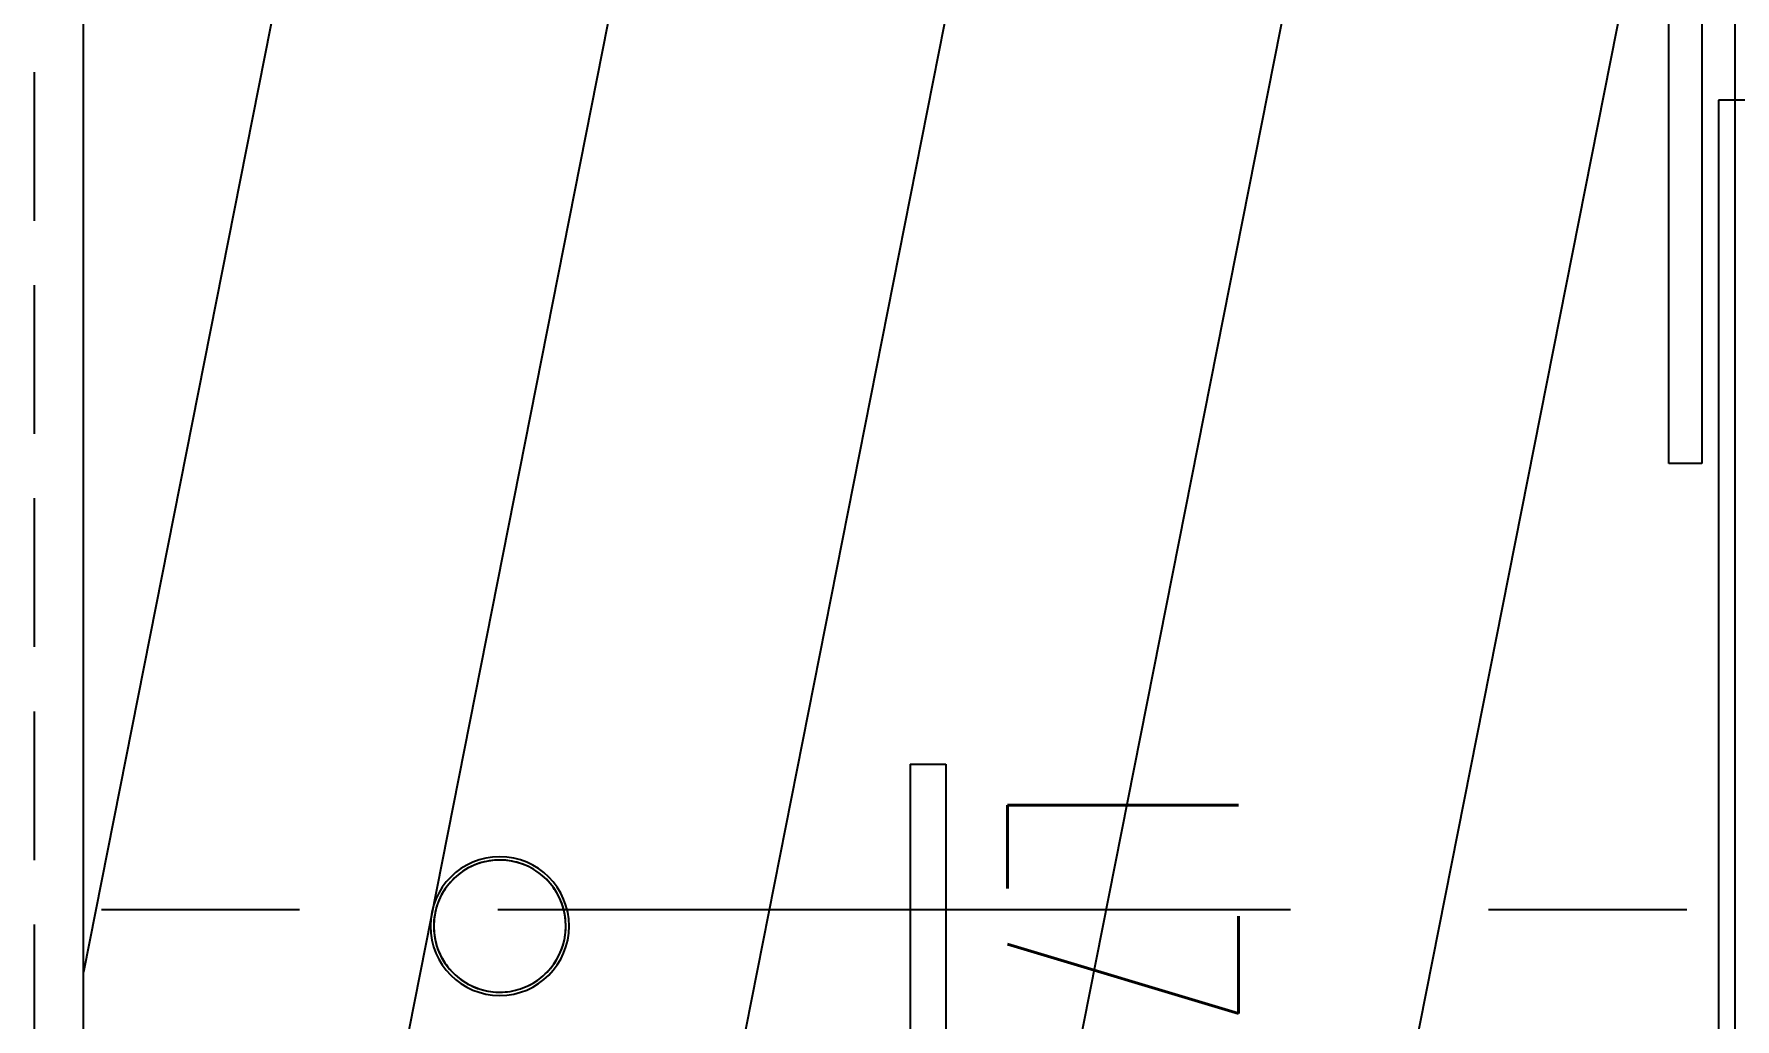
# Model space of a CAD drawing. Header units: millimetres. Extents: x -92759 to 184353, y -15225 to 86714.
# Drawn here: x -73608 to -71033, y 44776 to 46267 of the extents above; entities that cross this region are included whole.
import ezdxf

# ---------------------------------------------------------------- set-up
doc = ezdxf.new("R2010")
doc.units = ezdxf.units.MM
doc.linetypes.add('IDA - Grid Line', pattern=[2100, 1200, -300, 300, -300])
doc.linetypes.add('IDA - Hidden 065', pattern=[322.5, 225, -97.5])
for name, color, linetype in [('0-1', 9, 'Continuous'), ('0-L7', 1, 'Continuous'), ('A-_DOOR----_E', 8, 'Continuous'), ('A-_FLOR----_E', 8, 'Continuous'), ('A-_WALL----_E', 8, 'Continuous'), ('C-_SITE----_E', 8, 'Continuous'), ('E-LIGHT----E', 1, 'Continuous')]:
    doc.layers.add(name, color=color, linetype=linetype)
for name, color, linetype, true_color in [('A-_DETA----_E-6', 7, 'Continuous', 0x969696), ('A-_DETA----_E-7', 7, 'IDA - Hidden 065', 0x969696), ('S-_ANOTGRID_E-1', 9, 'IDA - Grid Line', 0x808080)]:
    doc.layers.add(name, color=color, linetype=linetype, true_color=true_color)
doc.styles.add('T3', font='simplex.shx', dxfattribs={"width": 0.7, "height": 300})

# ---------------------------------------------------------------- blocks, each defined once
blk = doc.blocks.new('IDA - Bollard - 100R-8006047-BLK8_RHH_1ST STOREY PLAN')
at = {"layer": 'C-_SITE----_E', "flags": 128}
for points in [[(95.5, -4.2), (95.4, -0.2), (95.1, 3.8), (94.7, 7.8), (94.2, 11.7), (93.5, 15.7), (92.6, 19.6), (91.6, 23.4), (90.4, 27.2), (89, 31), (87.6, 34.7), (85.9, 38.4), (84.2, 42), (82.2, 45.5), (80.2, 48.9), (78, 52.3), (75.7, 55.5), (73.2, 58.7), (70.6, 61.7), (67.9, 64.7), (65.1, 67.5), (62.2, 70.3), (59.2, 72.9), (56, 75.3), (52.8, 77.7), (49.5, 79.9), (46.1, 82), (42.6, 84), (39, 85.8), (35.4, 87.5), (31.7, 89), (27.9, 90.4), (24.1, 91.6), (20.3, 92.7), (16.4, 93.6), (12.5, 94.3), (8.5, 94.9), (4.5, 95.4), (0.5, 95.7), (-3.5, 95.8), (-7.5, 95.7), (-11.5, 95.5), (-15.4, 95.2), (-19.4, 94.7), (-23.4, 94), (-27.3, 93.2), (-31.1, 92.2), (-35, 91), (-38.8, 89.8), (-42.5, 88.3), (-46.2, 86.7), (-49.8, 85), (-53.3, 83.1), (-56.7, 81.1), (-60.1, 78.9), (-63.4, 76.6), (-66.6, 74.2), (-69.7, 71.7), (-72.7, 69), (-75.5, 66.2), (-78.3, 63.3), (-80.9, 60.3), (-83.4, 57.2), (-85.8, 54), (-88.1, 50.7), (-90.2, 47.3), (-92.2, 43.9), (-94.1, 40.3), (-95.8, 36.7), (-97.4, 33), (-98.8, 29.3), (-100, 25.5), (-101.1, 21.7), (-102.1, 17.8), (-102.9, 13.8), (-103.5, 9.9), (-104, 5.9), (-104.4, 1.9), (-104.5, -2.1), (-104.5, -4.2)], [(-104.5, -4.2), (-104.5, -8.2), (-104.2, -12.2), (-103.8, -16.2), (-103.3, -20.1), (-102.6, -24.1), (-101.7, -28), (-100.7, -31.8), (-99.5, -35.7), (-98.1, -39.4), (-96.7, -43.2), (-95, -46.8), (-93.2, -50.4), (-91.3, -53.9), (-89.3, -57.3), (-87.1, -60.7), (-84.8, -63.9), (-82.3, -67.1), (-79.7, -70.1), (-77, -73.1), (-74.2, -75.9), (-71.3, -78.7), (-68.3, -81.3), (-65.1, -83.8), (-61.9, -86.1), (-58.6, -88.4), (-55.2, -90.5), (-51.7, -92.4), (-48.1, -94.2), (-44.5, -95.9), (-40.8, -97.4), (-37, -98.8), (-33.2, -100), (-29.4, -101.1), (-25.5, -102), (-21.5, -102.8), (-17.6, -103.4), (-13.6, -103.8), (-9.6, -104.1), (-5.6, -104.2), (-1.6, -104.2), (2.4, -104), (6.4, -103.6), (10.3, -103.1), (14.3, -102.4), (18.2, -101.6), (22.1, -100.6), (25.9, -99.5), (29.7, -98.2), (33.4, -96.7), (37.1, -95.1), (40.7, -93.4), (44.2, -91.5), (47.7, -89.5), (51, -87.3), (54.3, -85.1), (57.5, -82.6), (60.6, -80.1), (63.6, -77.4), (66.4, -74.7), (69.2, -71.8), (71.8, -68.8), (74.4, -65.6), (76.7, -62.4), (79, -59.1), (81.1, -55.8), (83.1, -52.3), (85, -48.7), (86.7, -45.1), (88.3, -41.5), (89.7, -37.7), (90.9, -33.9), (92.1, -30.1), (93, -26.2), (93.8, -22.3), (94.5, -18.3), (94.9, -14.4), (95.3, -10.4), (95.4, -6.4), (95.5, -4.2)]]:
    blk.add_lwpolyline(points, dxfattribs=at)
at = {"layer": 'C-_SITE----_E'}
for radius, start, end in [(105, 360, 180), (100, 360, 180), (105, 180, 360), (100, 200, 360)]:
    blk.add_arc((-4.5, -4.2), radius, start, end, dxfattribs=at)
blk = doc.blocks.new('IDA - F - Double - Sliding1 - 1800x2200 MSD-01-10574987-BLK8_RHH_1ST STOREY PLAN')
at = {"layer": 'A-_DOOR----_E'}
for p, q in [((-525, 250), (-550, 225)), ((525, 250), (550, 225)), ((-550, 225), (-450, 225)), ((550, 225), (450, 225)), ((-1450, 200), (-450, 200)), ((-1450, 150), (-1450, 200)), ((-450, 200), (-450, 150)), ((450, 200), (1450, 200)), ((450, 150), (450, 200)), ((1450, 200), (1450, 150)), ((-450, 150), (-1450, 150)), ((1450, 150), (450, 150))]:
    blk.add_line(p, q, dxfattribs=at)
blk = doc.blocks.new('A$Cb2bf8f38')
blk.add_lwpolyline([(-2385, -9825), (-2385, -5100), (7400, -5125), (7400, 46800), (-18575, 46800), (-18575, 38037.5), (-30600, 38100), (-30625, 26375), (-28100, 26375), (-28100, -2400), (-10500, -2425), (-10500, -9800), (-2385, -9825)], close=True)
at = {"layer": 'A-_DETA----_E-6'}
for p, q in [((-29144.4, 17087.5), (-30600, 9728.7)), ((-29654.1, 17087.5), (-30600, 12305.4)), ((-28634.7, 17087.5), (-30467.7, 7820.9)), ((-28125, 17087.5), (-29962.1, 7800)), ((-29452.5, 7800), (-28125, 14510.8))]:
    blk.add_line(p, q, dxfattribs=at)
at = {"layer": 'A-_DETA----_E-7'}
blk.add_line((-30675, 28825), (-30675, -2425), dxfattribs=at)
at = {"layer": 'A-_FLOR----_E'}
blk.add_line((-30600, 7800), (-30600, 26375), dxfattribs=at)
at = {"layer": 'A-_WALL----_E'}
for p, q in [((-28125, 13625), (-28125, 11000)), ((-27875, 13625), (-28125, 13625))]:
    blk.add_line(p, q, dxfattribs=at)
at = {"layer": 'S-_ANOTGRID_E-1'}
for p, q in [((-30600, -20141.4), (-30600, 53272.8)), ((-38373.1, 12400), (13584.7, 12400))]:
    blk.add_line(p, q, dxfattribs=at)
at = {"layer": 'A-_DOOR----_E', "rotation": 90}
blk.add_blockref('IDA - F - Double - Sliding1 - 1800x2200 MSD-01-10574987-BLK8_RHH_1ST STOREY PLAN', (-28000, 14525), dxfattribs=at)
at = {"layer": 'C-_SITE----_E', "rotation": 89.99999999999997}
blk.add_blockref('IDA - Bollard - 100R-8006047-BLK8_RHH_1ST STOREY PLAN', (-29974.2, 12379.5), dxfattribs=at)
blk = doc.blocks.new('L7')
at = {"layer": 'E-LIGHT----E'}
for p, q in [((-600, -27), (-600, 27)), ((-600, 27), (600, 27)), ((0, 27), (0, -27)), ((600, -27), (600, 27)), ((-600, -27), (600, -27))]:
    blk.add_line(p, q, dxfattribs=at)
at = {"layer": 'E-LIGHT----E', "lineweight": 18, "style": 'T3', "width": 0.7}
blk.add_text('L7', height=350, dxfattribs=at).set_placement((-579.7, 120.4))
blk = doc.blocks.new('EL_B8_L1_R4')
at = {"layer": '0-L7', "rotation": 270}
blk.add_blockref('L7', (-18529, -28538.3), dxfattribs=at)

msp = doc.modelspace()

# ---------------------------------------------------------------- block references
at = {"layer": '0-1'}
msp.add_blockref('A$Cb2bf8f38', (-42933, 32541.2), dxfattribs=at)

# ---------------------------------------------------------------- next in the draw order: block references
at = {"color": 0}
msp.add_blockref('EL_B8_L1_R4', (-53725.9, 73099.6), dxfattribs=at)

doc.saveas('drawing.dxf')
